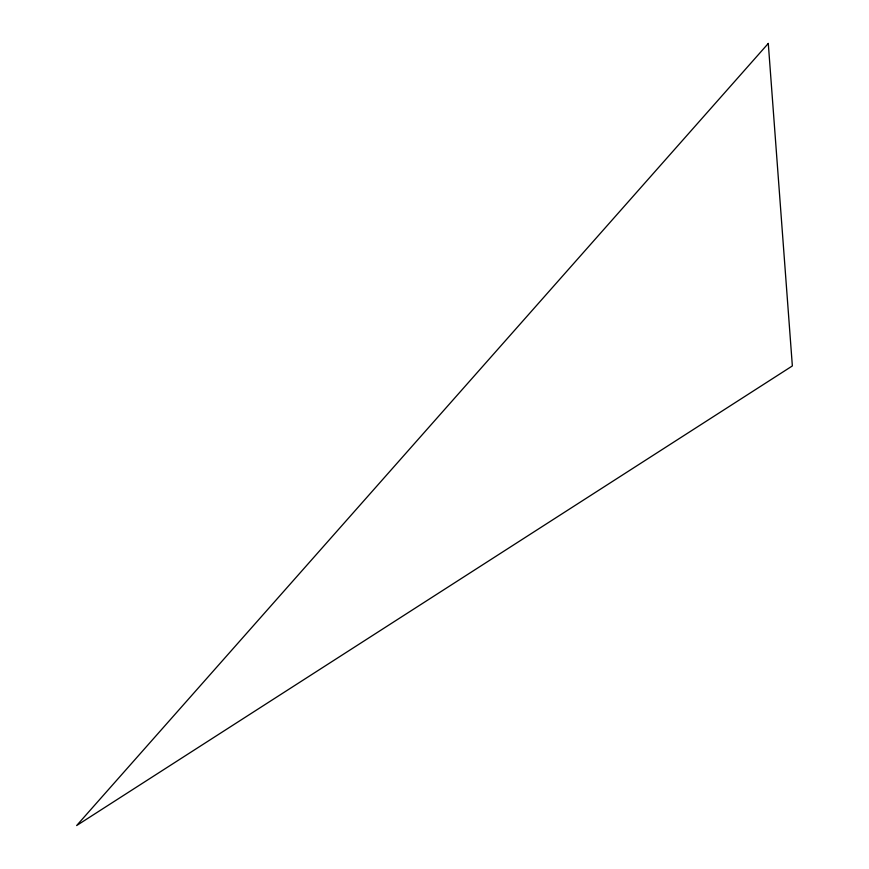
<?xml version="1.0" encoding="UTF-8"?>
<svg xmlns="http://www.w3.org/2000/svg" width="869" height="869" viewBox="0 0 869 869"><rect width="100%" height="100%" fill="white"/><g stroke="black" fill="none" stroke-linecap="round" stroke-linejoin="round"><path stroke-width="1.3" d="M768.283 43.45L76.646 825.55L792.354 365.936L768.283 43.45"/></g></svg>
